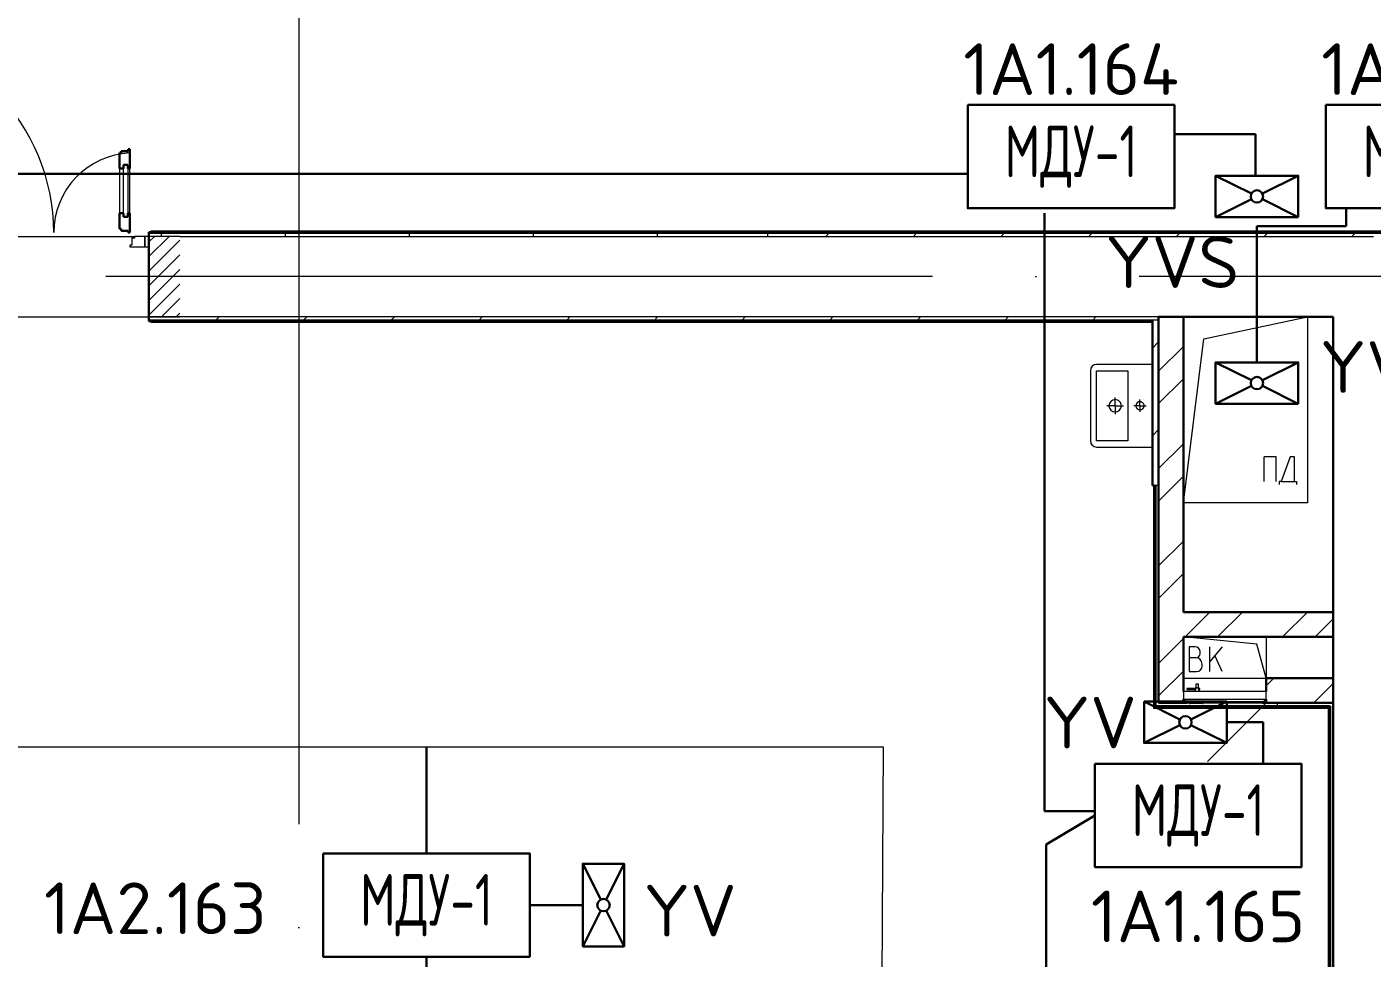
# Model space of a CAD drawing. Header units: millimetres. Extents: x -1073752 to 1436911, y -1379358 to 94781.
# Drawn here: x -1047019 to -1040510, y -1128136 to -1123629 of the extents above; entities that cross this region are included whole.
import ezdxf
from ezdxf.enums import TextEntityAlignment as Align

# ---------------------------------------------------------------- set-up
doc = ezdxf.new("R2010")
doc.units = ezdxf.units.MM
doc.set_wipeout_variables(frame=1)
doc.linetypes.add('ADSK_Линия сетки', pattern=[25, 20, -2.5, 0, -2.5])
doc.linetypes.add('ADSK_Штриховая_ш2 п1_5', pattern=[4.5, 3, -1.5])
for name, color, linetype, lineweight in [('RC-Дымоудаление', 1, 'Continuous', 30), ('Двери', 252, 'Continuous', 9), ('лс', 5, 'Continuous', 30), ('Оборудование', 7, 'Continuous', 18), ('Ограждение', 252, 'Continuous', 9), ('Оси', 252, 'Continuous', 9), ('Перекрытие', 252, 'Continuous', 18), ('Стены внутренние', 7, 'Continuous', 18), ('Стены наружные', 7, 'Continuous', 18), ('Стены штриховка', 7, 'Continuous', 9), ('Узлы', 7, 'Continuous', 18)]:
    doc.layers.add(name, color=color, linetype=linetype, lineweight=lineweight)
doc.layers.add('RC-Позиционные_обозначения', color=7, linetype='Continuous')
doc.layers.add('RC-Таблицы', color=7, linetype='Continuous')
doc.layers.add('Двери открывание', color=7, linetype='Continuous', lineweight=9, true_color=0xc0c0c0)
doc.styles.add('ISOCPEUR', font='isocpeur.ttf', dxfattribs={"height": 250})
doc.styles.add('RubezhCAD', font='isocpeur.ttf')
doc.styles.get("Standard").update_dxf_attribs({"font": 'arial.ttf'})

# ---------------------------------------------------------------- blocks, each defined once
blk = doc.blocks.new('3 этаж')
at = {"color": 251, "lineweight": 18, "true_color": 0x636466}
for p, q in [((260325.1, -11914.6), (260825.8, -11808.4)), ((260825.8, -11808.4), (260825.8, -12708.4)), ((260226, -12708.4), (260325.1, -11914.6)), ((260674.4, -12484.8), (260617, -12484.8)), ((260617, -12604.8), (260617, -12484.8)), ((260674.4, -12604.8), (260674.4, -12484.8)), ((260743.3, -12484.8), (260699.6, -12604.8)), ((260762.9, -12484.8), (260743.3, -12484.8)), ((260762.9, -12604.8), (260762.9, -12484.8)), ((260689.6, -12604.8), (260689.6, -12619.8)), ((260699.6, -12604.8), (260689.6, -12604.8)), ((260699.6, -12604.8), (260762.9, -12604.8)), ((260762.9, -12604.8), (260772.9, -12604.8)), ((260772.9, -12604.8), (260772.9, -12619.8)), ((260825.8, -12708.4), (260226, -12708.4)), ((260581.5, -13392.4), (260226, -13356.6)), ((260283.4, -13404.8), (260253.4, -13404.8)), ((260253.4, -13404.8), (260253.4, -13524.8)), ((260413.4, -13404.8), (260353.4, -13476.3)), ((260353.4, -13524.8), (260353.4, -13404.8)), ((260626, -13556.6), (260581.5, -13392.4)), ((260626, -13356.6), (260626, -13556.6)), ((260286.7, -13458.1), (260253.4, -13458.1)), ((260306.7, -13438.1), (260306.7, -13428.1)), ((260413.4, -13524.8), (260377.4, -13447.6)), ((260253.4, -13524.8), (260290.1, -13524.8)), ((260316.7, -13498.1), (260316.7, -13488.1))]:
    blk.add_line(p, q, dxfattribs=at)
for centre, radius, start, end in [((260283.4, -13428.1), 23.3, 0, 90), ((260286.7, -13438.1), 20, 270, 0), ((260286.7, -13488.1), 30, 0, 90), ((260290.1, -13498.1), 26.7, 270, 0)]:
    blk.add_arc(centre, radius, start, end, dxfattribs=at)
at = {"layer": 'Двери', "color": 251, "lineweight": 30, "true_color": 0x636466}
for p, q in [((255128.8, -10996.4), (255120.8, -10996.4)), ((255120.8, -10996.4), (255120.8, -11005.4)), ((255128.8, -11090.4), (255128.8, -10996.4)), ((255086.8, -11014.4), (255078.8, -11014.4)), ((255078.8, -11014.4), (255078.8, -11090.4)), ((255120.8, -11005.4), (255086.8, -11005.4)), ((255086.8, -11005.4), (255086.8, -11014.4)), ((255078.8, -11090.4), (255098.8, -11090.4)), ((255098.8, -11090.4), (255098.8, -11072.4)), ((255098.8, -11072.4), (255119.8, -11072.4)), ((255119.8, -11072.4), (255119.8, -11090.4)), ((255119.8, -11090.4), (255128.8, -11090.4)), ((255078.8, -11306.4), (255078.8, -11382.4)), ((255078.8, -11306.4), (255098.8, -11306.4)), ((255098.8, -11306.4), (255098.8, -11324.4)), ((255098.8, -11324.4), (255119.8, -11324.4)), ((255119.8, -11306.4), (255128.8, -11306.4)), ((255119.8, -11324.4), (255119.8, -11306.4)), ((255128.8, -11400.4), (255128.8, -11306.4)), ((255078.8, -11382.4), (255086.8, -11382.4)), ((255086.8, -11382.4), (255086.8, -11391.4)), ((255086.8, -11391.4), (255120.8, -11391.4)), ((255120.8, -11391.4), (255120.8, -11400.4)), ((255120.8, -11400.4), (255128.8, -11400.4))]:
    blk.add_line(p, q, dxfattribs=at)
at = {"layer": 'Двери', "color": 251, "true_color": 0x636466}
for p, q in [((255078.8, -11090.4), (255078.8, -11306.4)), ((255098.8, -11324.4), (255098.8, -11072.4)), ((255098.8, -11072.4), (255119.8, -11072.4)), ((255119.8, -11072.4), (255119.8, -11324.4)), ((255128.8, -11306.4), (255128.8, -11090.4)), ((255119.8, -11324.4), (255098.8, -11324.4)), ((255151.8, -11426.4), (255137.8, -11426.4)), ((255137.8, -11426.4), (255137.8, -11460.4)), ((255151.8, -11418.4), (255151.8, -11426.4)), ((255200.8, -11418.4), (255151.8, -11418.4)), ((255220.8, -11418.4), (255200.8, -11418.4)), ((255200.8, -11418.4), (255200.8, -11468.4)), ((255200.8, -11468.4), (255200.8, -11418.4)), ((255220.8, -11468.4), (255220.8, -11418.4)), ((255137.8, -11460.4), (255128.8, -11460.4)), ((255128.8, -11460.4), (255128.8, -11468.4)), ((255128.8, -11468.4), (255200.8, -11468.4)), ((255200.8, -11468.4), (255220.8, -11468.4))]:
    blk.add_line(p, q, dxfattribs=at)
at = {"layer": 'Двери', "color": 251, "linetype": 'Continuous', "lineweight": 18, "true_color": 0x636466}
for p, q in [((255220.8, -11445.6), (255247.9, -11418.4)), ((255220.8, -11516.3), (255318.6, -11418.4)), ((255220.8, -11587), (255370.8, -11437)), ((255220.8, -11657.7), (255370.8, -11507.7)), ((255220.8, -11728.4), (255370.8, -11578.4)), ((255220.8, -11799.1), (255370.8, -11649.1)), ((255282.2, -11808.4), (255370.8, -11719.8)), ((255352.9, -11808.4), (255370.8, -11790.5))]:
    blk.add_line(p, q, dxfattribs=at)
at = {"layer": 'Двери', "color": 251, "linetype": 'ADSK_Штриховая_ш2 п1_5', "true_color": 0x636466}
for p, q in [((255370.8, -11418.4), (255220.8, -11418.4)), ((255220.8, -11418.4), (255220.8, -11808.4)), ((255220.8, -11808.4), (255370.8, -11808.4))]:
    blk.add_line(p, q, dxfattribs=at)
at = {"layer": 'Двери открывание', "color": 251, "true_color": 0x636466}
for centre, radius, start, end in [((253794.8, -11400.4), 966, 0, 88.93231), ((255146.8, -11400.4), 386, 92.67279, 180)]:
    blk.add_arc(centre, radius, start, end, dxfattribs=at)
at = {"layer": 'Оборудование', "color": 251, "true_color": 0x636466}
for p, q in [((260286.4, -13586.2), (260286.4, -13603.7)), ((260298.7, -13586.2), (260286.4, -13586.2)), ((260298.7, -13603.7), (260298.7, -13586.2)), ((260226, -13621.6), (260226, -13658)), ((260626, -13621.6), (260226, -13621.6)), ((260227, -13658.9), (260625.1, -13658.9)), ((260233, -13658.9), (260233, -13668.6)), ((260241.9, -13606.2), (260241.9, -13611.2)), ((260287.7, -13606.2), (260241.9, -13606.2)), ((260241.9, -13611.2), (260287.7, -13611.2)), ((260282.9, -13605.7), (260282.9, -13621.6)), ((260302.2, -13605.7), (260282.9, -13605.7)), ((260286.4, -13603.7), (260284.5, -13605.7)), ((260298.7, -13603.7), (260286.4, -13603.7)), ((260305.6, -13606.2), (260297.4, -13606.2)), ((260297.4, -13611.2), (260305.6, -13611.2)), ((260300.6, -13605.7), (260298.7, -13603.7)), ((260302.2, -13621.6), (260302.2, -13605.7)), ((260305.6, -13611.2), (260305.6, -13606.2)), ((260619, -13668.6), (260619, -13658.9)), ((260626, -13658), (260626, -13621.6)), ((260234, -13669.6), (260618.1, -13669.6)), ((260245, -13671.1), (260245, -13676.6)), ((260245, -13676.6), (260607, -13676.6)), ((260254, -13676.6), (260254, -13678.6)), ((260254, -13678.6), (260258, -13678.6)), ((260318.5, -13678.6), (260258, -13678.6)), ((260318.5, -13678.6), (260322.5, -13678.6)), ((260322.5, -13678.6), (260322.5, -13676.6)), ((260626, -13676.6), (260343.2, -13959.4)), ((260607, -13676.6), (260607, -13671.1))]:
    blk.add_line(p, q, dxfattribs=at)
for points, knots in [([(260226, -13658), (260226, -13658), (260226.1, -13658.2), (260226.1, -13658.4), (260226.3, -13658.6), (260226.4, -13658.7), (260226.5, -13658.8), (260226.7, -13658.8), (260226.9, -13658.9), (260227, -13658.9)], [0, 0, 0, 0, 0.166667, 0.333333, 0.458333, 0.583333, 0.708333, 0.833333, 1, 1, 1, 1]), ([(260625.1, -13658.9), (260625.2, -13658.9), (260625.3, -13658.8), (260625.5, -13658.8), (260625.7, -13658.7), (260625.8, -13658.6), (260625.9, -13658.4), (260626, -13658.2), (260626, -13658), (260626, -13658)], [-1, -1, -1, -1, -0.833333, -0.75, -0.583333, -0.458333, -0.333333, -0.166667, 0, 0, 0, 0]), ([(260233, -13668.6), (260233, -13668.7), (260233.1, -13668.9), (260233.2, -13669.1), (260233.3, -13669.2), (260233.4, -13669.4), (260233.5, -13669.4), (260233.6, -13669.5), (260233.8, -13669.5), (260233.9, -13669.6), (260234, -13669.6)], [0, 0, 0, 0, 0.166667, 0.333333, 0.458333, 0.583333, 0.666667, 0.75, 0.833333, 1, 1, 1, 1]), ([(260243.5, -13669.6), (260243.6, -13669.6), (260243.8, -13669.6), (260244.1, -13669.7), (260244.3, -13669.8), (260244.4, -13669.9), (260244.6, -13670), (260244.7, -13670.2), (260244.8, -13670.3), (260244.9, -13670.5), (260245, -13670.8), (260245, -13671), (260245, -13671.1)], [0, 0, 0, 0, 0.166667, 0.25, 0.333333, 0.416667, 0.5, 0.583333, 0.666667, 0.75, 0.833333, 1, 1, 1, 1]), ([(260607, -13671.1), (260607, -13671), (260607.1, -13670.8), (260607.2, -13670.5), (260607.2, -13670.3), (260607.4, -13670.2), (260607.5, -13670), (260607.6, -13669.9), (260607.8, -13669.8), (260608, -13669.7), (260608.2, -13669.6), (260608.4, -13669.6), (260608.6, -13669.6)], [-1, -1, -1, -1, -0.833333, -0.75, -0.666667, -0.583333, -0.5, -0.416667, -0.333333, -0.25, -0.166667, 0, 0, 0, 0]), ([(260618.1, -13669.6), (260618.2, -13669.6), (260618.3, -13669.5), (260618.5, -13669.5), (260618.6, -13669.4), (260618.7, -13669.4), (260618.8, -13669.2), (260618.9, -13669.1), (260619, -13668.9), (260619, -13668.7), (260619, -13668.6)], [-1, -1, -1, -1, -0.833333, -0.75, -0.666667, -0.583333, -0.458333, -0.333333, -0.166667, 0, 0, 0, 0])]:
    blk.add_open_spline(points, degree=3, knots=knots, dxfattribs=at)
at = {"layer": 'Ограждение', "color": 251, "true_color": 0x636466}
for p, q in [((255230.8, -11398.5), (255230.8, -11393.4)), ((261365.8, -11393.4), (255230.8, -11393.4)), ((255230.8, -11833.4), (255230.8, -11828.4)), ((255230.8, -11833.4), (260076.2, -11833.4)), ((260081, -12623.4), (260081, -13701.6)), ((260081, -13701.6), (260086, -13696.6)), ((260081, -13701.6), (260925.8, -13701.6)), ((260925.8, -13701.6), (260930.8, -13696.6)), ((260925.8, -13701.6), (260925.8, -17578.4))]:
    blk.add_line(p, q, dxfattribs=at)
at = {"layer": 'Оси', "color": 251, "linetype": 'ADSK_Линия сетки', "ltscale": 200, "true_color": 0x636466}
for p, q in [((255945.8, -263.4), (255945.8, -31389.6)), ((314013.1, -11613.4), (237073.5, -11613.4))]:
    blk.add_line(p, q, dxfattribs=at)
at = {"layer": 'Перекрытие', "color": 251, "true_color": 0x636466}
for p, q in [((260825.8, -11808.4), (260825.8, -12708.4)), ((260825.8, -12708.4), (260226, -12708.4)), ((260626, -13356.6), (260626, -13556.6))]:
    blk.add_line(p, q, dxfattribs=at)
at = {"layer": 'Стены внутренние', "color": 251, "true_color": 0x636466}
for p, q in [((253789.8, -11418.4), (255151.8, -11418.4)), ((255370.8, -11418.4), (255220.8, -11418.4)), ((253720.8, -11808.4), (255220.8, -11808.4))]:
    blk.add_line(p, q, dxfattribs=at)
at = {"layer": 'Стены внутренние', "color": 251, "lineweight": 30, "true_color": 0x636466}
for p, q in [((255220.8, -11418.4), (255220.8, -11808.4)), ((260226, -11808.4), (260950.8, -11808.4)), ((260950.8, -11808.4), (260950.8, -13236.6)), ((260950.8, -13356.6), (260950.8, -13556.6))]:
    blk.add_line(p, q, dxfattribs=at)
at = {"layer": 'Стены наружные', "color": 251, "lineweight": 30, "true_color": 0x636466}
for p, q in [((255220.8, -11398.4), (255220.8, -11418.4)), ((261360.8, -11398.4), (255220.8, -11398.4)), ((255220.8, -11808.4), (255220.8, -11828.4)), ((255220.8, -11828.4), (260076, -11828.4)), ((260076, -11828.4), (260076, -12623.4)), ((260106, -11808.4), (260106, -13676.6)), ((260226, -11808.4), (260106, -11808.4)), ((260226, -13236.6), (260226, -11808.4)), ((260076, -12623.4), (260086, -12623.4)), ((260086, -12623.4), (260086, -13696.6)), ((260091, -12623.4), (260091, -13691.6)), ((260950.8, -13236.6), (260226, -13236.6)), ((260950.8, -13356.6), (260950.8, -13236.6)), ((260226, -13356.6), (260950.8, -13356.6)), ((260226, -13621.6), (260226, -13356.6)), ((260950.8, -13556.6), (260626, -13556.6)), ((260626, -13556.6), (260626, -13621.6)), ((260950.8, -17663.4), (260950.8, -13556.6)), ((260226, -13676.6), (260226, -13658.2)), ((260626, -13658.2), (260626, -13676.6)), ((260086, -13696.6), (260930.8, -13696.6)), ((260091, -13691.6), (260935.8, -13691.6)), ((260245, -13676.6), (260106, -13676.6)), ((260950.8, -13676.6), (260607, -13676.6)), ((260930.8, -13696.6), (260930.8, -17578.4)), ((260935.8, -13691.6), (260935.8, -17583.4))]:
    blk.add_line(p, q, dxfattribs=at)
at = {"layer": 'Стены наружные', "color": 251, "linetype": 'Continuous', "lineweight": 9, "true_color": 0x636466}
for p, q in [((255258.2, -11403.4), (255263.2, -11398.4)), ((255281.8, -11418.4), (255281.8, -11403.4)), ((255328.9, -11403.4), (255333.9, -11398.4)), ((255399.6, -11403.4), (255404.6, -11398.4)), ((255470.3, -11403.4), (255475.3, -11398.4)), ((255541, -11403.4), (255546, -11398.4)), ((255611.7, -11403.4), (255616.7, -11398.4)), ((255682.4, -11403.4), (255687.4, -11398.4)), ((255753.1, -11403.4), (255758.1, -11398.4)), ((255823.9, -11403.4), (255828.9, -11398.4)), ((255881.8, -11418.4), (255881.8, -11403.4)), ((255894.6, -11403.4), (255899.6, -11398.4)), ((255965.3, -11403.4), (255970.3, -11398.4)), ((256036, -11403.4), (256041, -11398.4)), ((256106.7, -11403.4), (256111.7, -11398.4)), ((256177.4, -11403.4), (256182.4, -11398.4)), ((256248.1, -11403.4), (256253.1, -11398.4)), ((256318.8, -11403.4), (256323.8, -11398.4)), ((256389.5, -11403.4), (256394.5, -11398.4)), ((256460.2, -11403.4), (256465.2, -11398.4)), ((256481.8, -11418.4), (256481.8, -11403.4)), ((256531, -11403.4), (256536, -11398.4)), ((256601.7, -11403.4), (256606.7, -11398.4)), ((256672.4, -11403.4), (256677.4, -11398.4)), ((256743.1, -11403.4), (256748.1, -11398.4)), ((256813.8, -11403.4), (256818.8, -11398.4)), ((256884.5, -11403.4), (256889.5, -11398.4)), ((256955.2, -11403.4), (256960.2, -11398.4)), ((257025.9, -11403.4), (257030.9, -11398.4)), ((257081.8, -11418.4), (257081.8, -11403.4)), ((257096.6, -11403.4), (257101.6, -11398.4)), ((257167.4, -11403.4), (257172.4, -11398.4)), ((257238.1, -11403.4), (257243.1, -11398.4)), ((257308.8, -11403.4), (257313.8, -11398.4)), ((257379.5, -11403.4), (257384.5, -11398.4)), ((257450.2, -11403.4), (257455.2, -11398.4)), ((257520.9, -11403.4), (257525.9, -11398.4)), ((257591.6, -11403.4), (257596.6, -11398.4)), ((257662.3, -11403.4), (257667.3, -11398.4)), ((257681.8, -11418.4), (257681.8, -11403.4)), ((257733, -11403.4), (257738, -11398.4)), ((257803.7, -11403.4), (257808.7, -11398.4)), ((257874.5, -11403.4), (257879.5, -11398.4)), ((257945.2, -11403.4), (257950.2, -11398.4)), ((258015.9, -11403.4), (258020.9, -11398.4)), ((258086.6, -11403.4), (258091.6, -11398.4)), ((258157.3, -11403.4), (258162.3, -11398.4)), ((258228, -11403.4), (258233, -11398.4)), ((258298.7, -11403.4), (258303.7, -11398.4)), ((258369.4, -11403.4), (258374.4, -11398.4)), ((258440.1, -11403.4), (258445.1, -11398.4)), ((258495.9, -11418.4), (258510.9, -11403.4)), ((258510.9, -11403.4), (258515.9, -11398.4)), ((258581.6, -11403.4), (258586.6, -11398.4)), ((258652.3, -11403.4), (258657.3, -11398.4)), ((258723, -11403.4), (258728, -11398.4)), ((258793.7, -11403.4), (258798.7, -11398.4)), ((258864.4, -11403.4), (258869.4, -11398.4)), ((258920.1, -11418.4), (258935.1, -11403.4)), ((258935.1, -11403.4), (258940.1, -11398.4)), ((259005.8, -11403.4), (259010.8, -11398.4)), ((259076.5, -11403.4), (259081.5, -11398.4)), ((259147.3, -11403.4), (259152.3, -11398.4)), ((259218, -11403.4), (259223, -11398.4)), ((259288.7, -11403.4), (259293.7, -11398.4)), ((259344.4, -11418.4), (259359.4, -11403.4)), ((259359.4, -11403.4), (259364.4, -11398.4)), ((259430.1, -11403.4), (259435.1, -11398.4)), ((259500.8, -11403.4), (259505.8, -11398.4)), ((259571.5, -11403.4), (259576.5, -11398.4)), ((259642.2, -11403.4), (259647.2, -11398.4)), ((259712.9, -11403.4), (259717.9, -11398.4)), ((259768.6, -11418.4), (259783.6, -11403.4)), ((259783.6, -11403.4), (259788.6, -11398.4)), ((259854.4, -11403.4), (259859.4, -11398.4)), ((259925.1, -11403.4), (259930.1, -11398.4)), ((259995.8, -11403.4), (260000.8, -11398.4)), ((260066.5, -11403.4), (260071.5, -11398.4)), ((260137.2, -11403.4), (260142.2, -11398.4)), ((260192.9, -11418.4), (260207.9, -11403.4)), ((260207.9, -11403.4), (260212.9, -11398.4)), ((260278.6, -11403.4), (260283.6, -11398.4)), ((260349.3, -11403.4), (260354.3, -11398.4)), ((260420, -11403.4), (260425, -11398.4)), ((260490.8, -11403.4), (260495.8, -11398.4)), ((260561.5, -11403.4), (260566.5, -11398.4)), ((260617.2, -11418.4), (260632.2, -11403.4)), ((260632.2, -11403.4), (260637.2, -11398.4)), ((260702.9, -11403.4), (260707.9, -11398.4)), ((260773.6, -11403.4), (260778.6, -11398.4)), ((260844.3, -11403.4), (260849.3, -11398.4)), ((260915, -11403.4), (260920, -11398.4)), ((260985.7, -11403.4), (260990.7, -11398.4)), ((261041.4, -11418.4), (261056.4, -11403.4)), ((261056.4, -11403.4), (261061.4, -11398.4)), ((261127.2, -11403.4), (261132.2, -11398.4)), ((255257.4, -11828.4), (255262.4, -11823.4)), ((255328.1, -11828.4), (255333.1, -11823.4)), ((255398.9, -11828.4), (255403.9, -11823.4)), ((255469.6, -11828.4), (255474.6, -11823.4)), ((255540.3, -11828.4), (255545.3, -11823.4)), ((255545.3, -11823.4), (255560.3, -11808.4)), ((255611, -11828.4), (255616, -11823.4)), ((255681.7, -11828.4), (255686.7, -11823.4)), ((255752.4, -11828.4), (255757.4, -11823.4)), ((255823.1, -11828.4), (255828.1, -11823.4)), ((255893.8, -11828.4), (255898.8, -11823.4)), ((255964.5, -11828.4), (255969.5, -11823.4)), ((255969.5, -11823.4), (255984.5, -11808.4)), ((256035.2, -11828.4), (256040.2, -11823.4)), ((256106, -11828.4), (256111, -11823.4)), ((256176.7, -11828.4), (256181.7, -11823.4)), ((256247.4, -11828.4), (256252.4, -11823.4)), ((256318.1, -11828.4), (256323.1, -11823.4)), ((256388.8, -11828.4), (256393.8, -11823.4)), ((256393.8, -11823.4), (256408.8, -11808.4)), ((256459.5, -11828.4), (256464.5, -11823.4)), ((256530.2, -11828.4), (256535.2, -11823.4)), ((256600.9, -11828.4), (256605.9, -11823.4)), ((256671.6, -11828.4), (256676.6, -11823.4)), ((256742.4, -11828.4), (256747.4, -11823.4)), ((256813.1, -11828.4), (256818.1, -11823.4)), ((256818.1, -11823.4), (256833.1, -11808.4)), ((256883.8, -11828.4), (256888.8, -11823.4)), ((256954.5, -11828.4), (256959.5, -11823.4)), ((257025.2, -11828.4), (257030.2, -11823.4)), ((257095.9, -11828.4), (257100.9, -11823.4)), ((257166.6, -11828.4), (257171.6, -11823.4)), ((257237.3, -11828.4), (257242.3, -11823.4)), ((257242.3, -11823.4), (257257.3, -11808.4)), ((257308, -11828.4), (257313, -11823.4)), ((257378.7, -11828.4), (257383.7, -11823.4)), ((257449.5, -11828.4), (257454.5, -11823.4)), ((257520.2, -11828.4), (257525.2, -11823.4)), ((257590.9, -11828.4), (257595.9, -11823.4)), ((257661.6, -11828.4), (257666.6, -11823.4)), ((257666.6, -11823.4), (257681.6, -11808.4)), ((257732.3, -11828.4), (257737.3, -11823.4)), ((257803, -11828.4), (257808, -11823.4)), ((257873.7, -11828.4), (257878.7, -11823.4)), ((257944.4, -11828.4), (257949.4, -11823.4)), ((258015.1, -11828.4), (258020.1, -11823.4)), ((258085.9, -11828.4), (258090.9, -11823.4)), ((258090.9, -11823.4), (258105.9, -11808.4)), ((258156.6, -11828.4), (258161.6, -11823.4)), ((258227.3, -11828.4), (258232.3, -11823.4)), ((258298, -11828.4), (258303, -11823.4)), ((258368.7, -11828.4), (258373.7, -11823.4)), ((258439.4, -11828.4), (258444.4, -11823.4)), ((258510.1, -11828.4), (258515.1, -11823.4)), ((258515.1, -11823.4), (258530.1, -11808.4)), ((258580.8, -11828.4), (258585.8, -11823.4)), ((258651.5, -11828.4), (258656.5, -11823.4)), ((258722.3, -11828.4), (258727.3, -11823.4)), ((258793, -11828.4), (258798, -11823.4)), ((258863.7, -11828.4), (258868.7, -11823.4)), ((258934.4, -11828.4), (258939.4, -11823.4)), ((258939.4, -11823.4), (258954.4, -11808.4)), ((259005.1, -11828.4), (259010.1, -11823.4)), ((259075.8, -11828.4), (259080.8, -11823.4)), ((259146.5, -11828.4), (259151.5, -11823.4)), ((259217.2, -11828.4), (259222.2, -11823.4)), ((259287.9, -11828.4), (259292.9, -11823.4)), ((259358.6, -11828.4), (259363.6, -11823.4)), ((259363.6, -11823.4), (259378.6, -11808.4)), ((259429.4, -11828.4), (259434.4, -11823.4)), ((259500.1, -11828.4), (259505.1, -11823.4)), ((259570.8, -11828.4), (259575.8, -11823.4)), ((259641.5, -11828.4), (259646.5, -11823.4)), ((259712.2, -11828.4), (259717.2, -11823.4)), ((259782.9, -11828.4), (259787.9, -11823.4)), ((259787.9, -11823.4), (259802.9, -11808.4)), ((259853.6, -11828.4), (259858.6, -11823.4)), ((259924.3, -11828.4), (259929.3, -11823.4)), ((259995, -11828.4), (260000, -11823.4)), ((260065.8, -11828.4), (260070.8, -11823.4)), ((260076, -11959.6), (260106, -11929.6)), ((260106, -12070.6), (260226, -11950.6)), ((260106, -12227.8), (260226, -12107.8)), ((260076, -12383.8), (260106, -12353.8)), ((260106, -12542.1), (260226, -12422.1)), ((260106, -12699.3), (260226, -12579.3)), ((260086, -12656.7), (260091, -12651.7)), ((260086, -12727.4), (260091, -12722.4)), ((260086, -12798.1), (260091, -12793.1)), ((260086, -12868.8), (260091, -12863.8)), ((260086, -12939.5), (260091, -12934.5)), ((260106, -13013.6), (260226, -12893.6)), ((260086, -13010.2), (260091, -13005.2)), ((260086, -13081), (260091, -13076)), ((260106, -13170.7), (260226, -13050.7)), ((260086, -13151.7), (260091, -13146.7)), ((260086, -13222.4), (260091, -13217.4)), ((260234.5, -13356.6), (260354.5, -13236.6)), ((260391.7, -13356.6), (260511.7, -13236.6)), ((260706, -13356.6), (260826, -13236.6)), ((260863.1, -13356.6), (260950.8, -13268.9)), ((260086, -13293.1), (260091, -13288.1)), ((260086, -13363.8), (260091, -13358.8)), ((260106, -13485), (260226, -13365)), ((260086, -13434.5), (260091, -13429.5)), ((260086, -13505.2), (260091, -13500.2)), ((260106, -13642.2), (260226, -13522.2)), ((260086, -13575.9), (260091, -13570.9)), ((260626, -13593.7), (260663.1, -13556.6)), ((260857.4, -13676.6), (260950.8, -13583.2)), ((260086, -13646.6), (260091, -13641.6)), ((260106.8, -13696.6), (260111.8, -13691.6)), ((260177.5, -13696.6), (260182.5, -13691.6)), ((260248.2, -13696.6), (260253.2, -13691.6)), ((260319, -13696.6), (260324, -13691.6)), ((260389.7, -13696.6), (260394.7, -13691.6)), ((260460.4, -13696.6), (260465.4, -13691.6)), ((260531.1, -13696.6), (260536.1, -13691.6)), ((260601.8, -13696.6), (260606.8, -13691.6)), ((260672.5, -13696.6), (260677.5, -13691.6)), ((260681.8, -13691.6), (260681.8, -13676.6)), ((260743.2, -13696.6), (260748.2, -13691.6)), ((260813.9, -13696.6), (260818.9, -13691.6)), ((260884.6, -13696.6), (260889.6, -13691.6)), ((260930.8, -13721.1), (260935.8, -13716.1)), ((260930.8, -13791.8), (260935.8, -13786.8)), ((260930.8, -13862.6), (260935.8, -13857.6)), ((260930.8, -13933.3), (260935.8, -13928.3)), ((260930.8, -14004), (260935.8, -13999)), ((260930.8, -14074.7), (260935.8, -14069.7)), ((260930.8, -14145.4), (260935.8, -14140.4)), ((260930.8, -14216.1), (260935.8, -14211.1)), ((260930.8, -14286.8), (260935.8, -14281.8)), ((260930.8, -14357.5), (260935.8, -14352.5)), ((260930.8, -14428.2), (260935.8, -14423.2)), ((260930.8, -14499), (260935.8, -14494)), ((260930.8, -14569.7), (260935.8, -14564.7)), ((260930.8, -14640.4), (260935.8, -14635.4)), ((260930.8, -14711.1), (260935.8, -14706.1)), ((260930.8, -14781.8), (260935.8, -14776.8)), ((260930.8, -14852.5), (260935.8, -14847.5))]:
    blk.add_line(p, q, dxfattribs=at)
at = {"layer": 'Стены наружные', "color": 251, "true_color": 0x636466}
for p, q in [((255370.8, -11418.4), (261145.8, -11418.4)), ((260106, -11808.4), (255220.8, -11808.4)), ((260226, -13556.6), (260626, -13556.6))]:
    blk.add_line(p, q, dxfattribs=at)
at = {"layer": 'Стены штриховка', "color": 251, "true_color": 0x636466}
for p, q in [((255220.8, -11403.4), (261355.8, -11403.4)), ((258215.8, -11418.4), (258215.8, -11403.4)), ((260106, -11823.4), (255220.8, -11823.4)), ((260076, -11823.4), (260076, -11828.4)), ((260106, -12623.4), (260086, -12623.4))]:
    blk.add_line(p, q, dxfattribs=at)
at = {"layer": 'Узлы', "color": 251, "lineweight": 9, "true_color": 0x636466}
for p, q in [((260076, -12038.4), (259806, -12038.4)), ((259776, -12068.4), (259776, -12238.4)), ((259896, -12238.4), (259896, -12198.4)), ((260016, -12238.4), (260016, -12208.4)), ((259776, -12238.4), (259776, -12408.4)), ((259896, -12238.4), (259856, -12238.4)), ((259896, -12238.4), (259896, -12278.4)), ((259896, -12238.4), (259936, -12238.4)), ((260016, -12238.4), (259986, -12238.4)), ((260016, -12238.4), (260016, -12268.4)), ((260016, -12238.4), (260046, -12238.4)), ((259806, -12438.4), (260076, -12438.4))]:
    blk.add_line(p, q, dxfattribs=at)
at = {"layer": 'Узлы', "color": 251, "true_color": 0x636466}
for p, q in [((259806, -12408.4), (259806, -12068.4)), ((259806, -12068.4), (259957, -12068.4)), ((259957, -12068.4), (259957, -12408.4)), ((259957, -12408.4), (259806, -12408.4))]:
    blk.add_line(p, q, dxfattribs=at)
for centre, start, end in [((259806, -12068.4), 90, 180), ((259806, -12408.4), 180, 270)]:
    blk.add_arc(centre, 30, start, end, dxfattribs=at)
at = {"layer": 'Узлы', "color": 251, "lineweight": 9, "true_color": 0x636466}
for centre, radius, start, end in [((259896, -12238.4), 30, 90, 180), ((259896, -12238.4), 30, 0, 90.00772), ((260016, -12238.4), 20, 90, 180), ((260016, -12238.4), 20, 0, 90.01158), ((259896, -12238.4), 30, 180, 270), ((259896, -12238.4), 30, 270, 0), ((260016, -12238.4), 20, 180, 270), ((260016, -12238.4), 20, 270, 0)]:
    blk.add_arc(centre, radius, start, end, dxfattribs=at)
blk = doc.blocks.new('A$C122646C6')
at = {"color": 1, "lineweight": 30}
for points in [[(0, 200), (400, 200), (400, 0), (0, 0), (0, 200)], [(0, 200), (173.2, 113.4)], [(400, 200), (226.8, 113.4)], [(173.2, 86.6), (0, 0)], [(226.8, 86.6), (400, 0)]]:
    blk.add_lwpolyline(points, dxfattribs=at)
blk.add_circle((200, 100), 30, dxfattribs=at)
blk = doc.blocks.new('A$C73BA6E17')
at = {"color": 5, "lineweight": 30}
for points in [[(0, 200), (400, 200), (400, 0), (0, 0), (0, 200)], [(0, 200), (173.2, 113.4)], [(400, 200), (226.8, 113.4)], [(173.2, 86.6), (0, 0)], [(226.8, 86.6), (400, 0)]]:
    blk.add_lwpolyline(points, dxfattribs=at)
blk.add_circle((200, 100), 30, dxfattribs=at)
blk = doc.blocks.new('RC-UGO-MDU-01')
at = {"layer": 'RC-Дымоудаление'}
blk.add_point((0, 0), dxfattribs=at)
blk.add_attdef('PSTN', text='', height=2.5, dxfattribs=at).set_placement((5.821, 2.37), align=Align.BOTTOM_CENTER)
blk.add_wipeout([(4.998, 2.498), (4.998, -2.498), (-4.998, -2.498), (-4.998, 2.498)]).dxf.layer = 'RC-Дымоудаление'
blk.add_wipeout([(-4.998, -2.498), (-4.998, 2.498), (4.998, 2.498), (4.998, -2.498)]).dxf.layer = 'RC-Дымоудаление'
blk.add_lwpolyline([(-4.998, 2.498), (4.998, 2.498), (4.998, -2.498), (-4.998, -2.498), (-4.998, 2.498)], close=True, dxfattribs=at)
at = {"layer": 'RC-Дымоудаление', "ltscale": 100, "style": 'ISOCPEUR', "width": 0.7}
blk.add_text('МДУ-1', height=2.5, dxfattribs=at).set_placement((0, 0), align=Align.MIDDLE)

msp = doc.modelspace()

# ---------------------------------------------------------------- linework, layer by layer
at = {"layer": 'лс', "color": 11}
for p, q in [((-1041467, -1124148.8), (-1041074, -1124148.8)), ((-1041074, -1124148.8), (-1041074, -1124349.3)), ((-1040636.2, -1124593), (-1040636.2, -1124506.4)), ((-1041067.7, -1125252.6), (-1041067.7, -1124593)), ((-1041067.7, -1124593), (-1040636.2, -1124593)), ((-1041213.7, -1126994.6), (-1041037, -1126994.6)), ((-1041037, -1126994.6), (-1041037, -1127195.5))]:
    msp.add_line(p, q, dxfattribs=at)
at = {"layer": 'лс'}
for p, q in [((-1042466.6, -1124339.3), (-1049378.7, -1124339.3)), ((-1042095.4, -1124531.1), (-1042095.4, -1127424.9)), ((-1042095.4, -1127424.9), (-1041851.7, -1127424.9))]:
    msp.add_line(p, q, dxfattribs=at)
at = {"layer": 'лс', "color": 5}
for p, q in [((-1041851.7, -1127445.3), (-1042088.2, -1127585.7)), ((-1042088.2, -1127585.7), (-1042088.2, -1130158.7))]:
    msp.add_line(p, q, dxfattribs=at)
at = {"layer": 'лс', "color": 0, "lineweight": 20}
msp.add_lwpolyline([(-1047257, -1127113.8), (-1042875.4, -1127113.8), (-1042894.6, -1130492.1), (-1047276.2, -1130492.1)], close=True, dxfattribs=at)
at = {"layer": 'лс'}
msp.add_lwpolyline([(-1045085.4, -1130492.1), (-1045085.4, -1127113.8)], dxfattribs=at)
at = {"layer": 'лс', "color": 11}
msp.add_lwpolyline([(-1044329.2, -1127879.3), (-1044585.6, -1127879.3)], dxfattribs=at)

# ---------------------------------------------------------------- block references
for name, p in [('3 этаж', (-1301649.5, -1113224.3)), ('A$C122646C6', (-1041613.7, -1127094.6))]:
    msp.add_blockref(name, p)
for name, p, rotation in [('A$C73BA6E17', (-1040867.7, -1124349.3), 180), ('A$C73BA6E17', (-1040867.7, -1125252.6), 180), ('A$C122646C6', (-1044129.2, -1128079.3), 90)]:
    msp.add_blockref(name, p, dxfattribs=dict(rotation=rotation))

# ---------------------------------------------------------------- texts
at = {"layer": 'RC-Таблицы', "linetype": 'Continuous', "lineweight": 40, "char_height": 250, "width": 2400, "attachment_point": 5, "style": 'RubezhCAD'}
for s, insert in [('YVS', (-1041477.4, -1124767.2)), ('YVS', (-1040439.8, -1125274.7)), ('YV', (-1041874.4, -1126995.6)), ('YV', (-1043810.3, -1127906))]:
    msp.add_mtext(s, dxfattribs=dict(at, insert=insert))

# ---------------------------------------------------------------- next in the draw order: block references
at = {"layer": 'RC-Дымоудаление', "color": 4, "linetype": 'Continuous', "lineweight": 40, "ltscale": 15}
ref = msp.add_blockref('RC-UGO-MDU-01', (-1041966.8, -1124256.6), dxfattribs=dict(at, xscale=100, yscale=100, zscale=100))
ref.add_attrib('PSTN', '1А1.164', dxfattribs={"layer": 'RC-Позиционные_обозначения', "height": 250, "style": 'RubezhCAD'}).set_placement((-1041967, -1124033.4), align=Align.BOTTOM_CENTER)
ref = msp.add_blockref('RC-UGO-MDU-01', (-1040234.4, -1124256.6), dxfattribs=dict(at, xscale=100, yscale=100, zscale=100))
ref.add_attrib('PSTN', '1А1.168', dxfattribs={"layer": 'RC-Позиционные_обозначения', "height": 250, "style": 'RubezhCAD'}).set_placement((-1040234.6, -1124033.4), align=Align.BOTTOM_CENTER)
ref = msp.add_blockref('RC-UGO-MDU-01', (-1041351.9, -1127445.3), dxfattribs=dict(at, xscale=100, yscale=100, zscale=100))
ref.add_attrib('PSTN', '1А1.165', dxfattribs={"layer": 'RC-Позиционные_обозначения', "height": 250, "style": 'RubezhCAD'}).set_placement((-1041352.1, -1128133.7), align=Align.BOTTOM_CENTER)
ref = msp.add_blockref('RC-UGO-MDU-01', (-1045085.4, -1127879.3), dxfattribs=dict(at, xscale=100, yscale=100, zscale=100))
ref.add_attrib('PSTN', '1А2.163', dxfattribs={"layer": 'RC-Позиционные_обозначения', "height": 250, "style": 'RubezhCAD'}).set_placement((-1046397.7, -1128094.6), align=Align.BOTTOM_CENTER)

doc.saveas('drawing.dxf')
